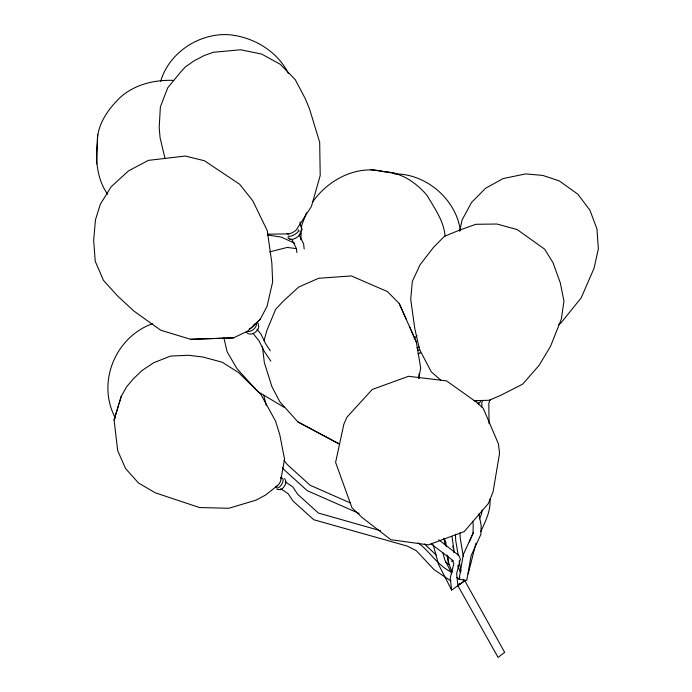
<?xml version="1.0" encoding="UTF-8"?>
<svg xmlns="http://www.w3.org/2000/svg" width="692" height="692" viewBox="0 0 692 692"><rect width="100%" height="100%" fill="white"/><g stroke="black" fill="none" stroke-linecap="round" stroke-linejoin="round"><path stroke-width="1.04" d="M107.667 194.27C97.027 179.375 95.435 160.259 97.338 142.543C96.958 126.774 105.781 112.571 116.273 101.465C130.494 85.523 152.439 79.701 173.199 80.359M97.676 134.326L96.577 163.917M300.769 239.743L301.712 225.263L306.539 212.703M482.116 510.039L481.52 514.035L479.418 518.792M478.501 404.682L478.847 402.701M281.056 478.795L284.559 459.133L279.81 434.844L275.598 421.177L260.832 394.328L238.645 372.633L222.227 362.227L202.903 357.02L188.622 355.264L170.587 356.069L153.736 362.72L141.791 370.696L133.253 378.957L126.61 386.793L121.282 396.248L119.076 403.497M418.608 378.628L420.71 368.075L416.307 341.986L409.379 326.313M459.687 231.249L462.057 220.047L471.468 202.557L485.49 188.336L503.015 178.597L525.652 173.9L542.727 175.405L559.248 180.889L577.829 194.201L589.921 210.195L596.945 228.914L598.346 248.809L594.056 268.254L581.185 297.854L561.03 322.861L558.435 324.738M468.199 573.928L475.923 543.246M264.093 340.49L266.844 330.499L275.71 309.203L283.642 300.786L298.745 287.024L318.675 278.262L351.389 275.935L387.416 291.583L399.206 303.442L416.307 341.986M160.656 81.31C168.891 53.172 197.912 33.744 226.967 34.6L228.299 34.652C253.064 36.745 277.068 50.836 288.374 73.361M277.328 485.793L265.339 495.178L256.04 500.152L228.767 508.283L199.46 507.53L155.259 492.808L138.478 482.981L125.581 468.562L117.701 450.656L114.076 419.983L121.282 396.248M114.076 419.983L118.669 404.881M482.558 400.677L481.814 402.666L481.874 406.983M490.299 399.31L488.82 403.272L489.062 423.729M459.843 577.422L459.073 579.282L466.754 580.389L471.088 555.763L480.871 534.406L481.156 525.505L478.925 513.966M469.34 541.923L473.536 532.226M480.802 531.586C485.429 521.249 490.983 510.817 489.971 499.114M260.201 319.332L267.025 306.374L272.648 281.903L271.844 262.977L267.25 230.6L252.727 200.697L239.614 184.236L204.417 160.752L185.274 156.037L148.261 160.388L128.582 170.846L111.118 186.814L100.297 204.287L95.47 219.805L93.654 240.167L95.245 261.282L103.489 280.364L117.553 295.942L133.971 311.132L160.7 330.196L190.542 339.296L233.637 337.852L247.935 330.914L260.201 319.332L253.419 325.811M459.549 583.321L457.896 585.683L498.067 657.4L504.676 652.357L464.739 580.597L457.896 585.683L456.642 573.564L460.344 559.153L458.874 555.486L438.763 539.795M312.663 202.003C328.051 179.712 356.804 164.592 384.034 171.651C401.239 172.429 416.229 182.61 427.076 195.447C434.559 208.283 443.797 220.809 445.086 236.058M417.042 335.698L414.11 338.5M433.192 544.673L438.417 564.188L451.625 590.068L464.159 581.315L463.346 579.342M451.288 561.273L453.277 560.477M269.595 251.879L287.292 247.442L296.262 248.601M152.802 323.856L150.795 324.323C114.561 338.466 96.707 383.532 115.417 418.046M394.414 173.917C426.056 173.476 456.011 199.201 460.422 230.566M190.542 339.296L233.637 337.852M474.124 400.703L489.313 400.27L501.094 395.132L522.694 384.138L539.094 365.341L550.529 346.32L561.307 319.142L563.954 301.228L560.338 282.985L552.994 262.657L544.613 249.146L517.209 229.58L496.968 224.026L475.785 224.294L459.03 230.341L444.454 236.309L433.555 247.286L420.018 264.802L412.328 281.471L410.719 299.394L414.75 328.345L419.49 349.399L431.298 371.872L440.726 380.064M267.545 234.181L288.668 233.887M267.311 234.934L281.281 237.105L294.766 243.247M396.404 173.536L370.825 169.67M277.06 489.374L280.346 489.72A5.631 2.552 -58.4 0 0 284.784 485.447A5.631 2.552 -58.4 0 0 285.415 480.179L284.628 478.492M380.626 530.755L318.381 513.04L297.724 494.33L292.846 486.952L285.407 481.935M359.2 513.49L307.248 490.689L284.343 469.946L282.362 467.429M350.584 503.075L310.128 485.256L287.301 464.574L284.014 460.405M418.072 542.839C430.052 551.533 437.681 565.866 451.789 572.258M297.906 421.904L339.625 444.169L297.906 421.904L279.871 401.836L271.921 386.629L264.344 362.669L262.45 346.484M290.112 239.25L288.33 238.238L287.984 237.027M284.317 407.415L257.995 391.724L237.036 368.732L227.166 351.917L223.81 337.54M450.873 580.96L434.178 569.75L416.281 550.659L407.242 546.083L313.727 519.718L293.036 501.069L288.14 493.716L280.692 488.716M456.538 577.413L459.073 579.282L463.303 554.655L472.982 533.298L473.242 524.389L472.619 521.24M436.176 555.036L424.49 543.973M445.734 562.112L449.203 564.681M431.047 543.877L452.326 560.027L453.84 563.669L450.241 578.019L451.625 590.068M256.654 322.351L258.358 323.735L258.497 325.681A6.28 3.529 -40 0 1 256.152 331.52A6.28 3.529 -40 0 1 249.708 333.985L247.935 333.579L246.248 332.177M253.116 333.509L259.102 340.974L263.816 350.645L270.814 361.129M256.966 329.132L260.936 334.115L265.633 343.768L270.269 350.757M444.039 538.696L445.613 541.308L446.34 546.542M451.573 573.218L444.766 559.785L442.819 552.527M291.851 239.345L296.392 248.471L296.859 252.545M299.1 234.744L303.615 243.869L304.186 248.964M399.206 303.442L406.083 318.995M452.179 571.955L448.909 564.101L447.689 555.866M457.697 565.589L460.526 572.466M302.231 229.848L300.631 225.929L299.947 222.002M299.965 230.851L300.337 232.062M263.747 395.288L266.333 405.547M164.981 158.373L160.068 137.682L159.195 127.44L160.371 106.879L167.732 87.815L180.802 71.881L185.525 66.813L194.071 60.853L204.201 55.559L213.283 52.289L240.539 49.763L261.559 54.037L280.277 64.304L295.233 79.623L305.302 98.679L309.583 109.12L319.687 142.301L320.206 175.517L311.435 206.424L297.197 228.472A5.917 2.007 -28.7 0 1 292.56 232.547A5.917 2.007 -28.7 0 1 287.05 233.697M443.961 538.324L445.094 544.621M446.98 555.114L448.295 562.458M452.853 546.057L453.225 548.151M453.597 550.252L453.969 552.346M458.277 555.572L455.734 540.651L455.397 534.215M459.185 560.901L461.002 571.557M463.311 556.333L460.241 538.281L459.955 532.935M454.229 552.476L452.058 536.862M418.963 373.94L419.326 378.152M280.589 477.229A5.64 2.534 -58.4 0 1 279.94 482.488A5.64 2.534 -58.4 0 1 275.502 486.779M281.341 478.155A5.631 2.543 -58.4 0 1 282.016 483.76A5.631 2.543 -58.4 0 1 276.272 487.687M299.93 233.014A5.908 2.024 -28.7 0 1 295.614 238.117A5.908 2.024 -28.7 0 1 289.818 238.221M298.191 229.848A5.908 2.015 -28.7 0 1 295.207 234.173A5.908 2.015 -28.7 0 1 288.365 236.076M254.457 324.115A6.297 3.521 -40 0 1 249.198 329.072M256.325 323.103A6.289 3.529 -40 0 1 253.973 328.951A6.289 3.529 -40 0 1 247.52 331.416M420.079 352.591A5.346 0.683 -11 0 1 418.003 353.846M419.274 346.986A5.346 0.666 -11 0 1 416.861 347.938M419.767 349.521A5.346 0.675 -11 0 1 417.345 350.472M480.672 400.928A5.744 3.529 6.8 0 1 477.342 403.566M477.688 400.651A5.752 3.529 6.8 0 1 474.755 400.737M499.555 453.372L493.033 492.012L488.353 503.525L464.254 531.551L428.391 544.889L390.868 539.691L362.227 517.616L351.977 507.807L335.603 462.394L343.837 424.282L346.917 417.207L372.244 389.484L408.514 376.284L446.53 380.877L476.606 402.294L483.224 408.271L498.439 443.892L499.555 453.372"/></g></svg>
